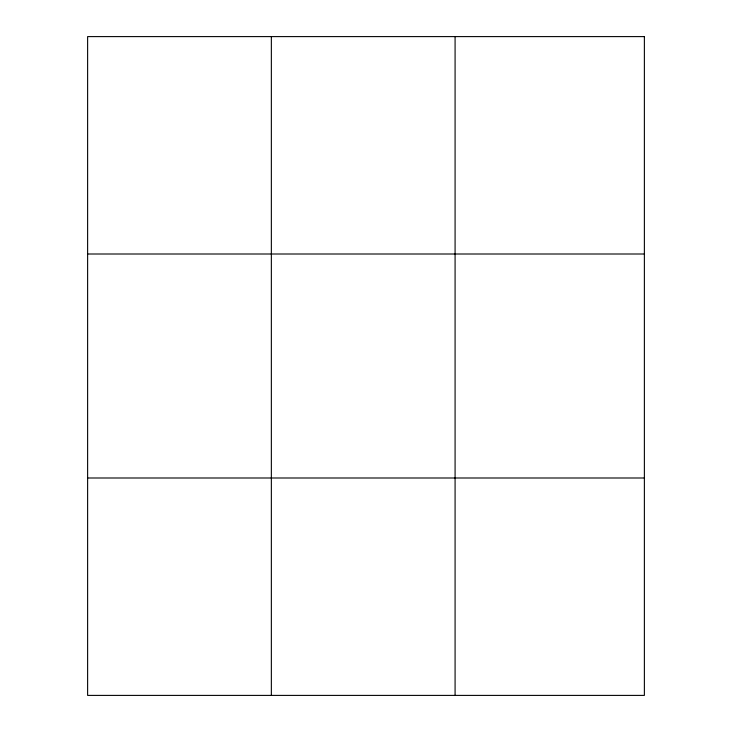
<?xml version="1.0" encoding="UTF-8"?>
<svg xmlns="http://www.w3.org/2000/svg" width="732" height="732" viewBox="0 0 732 732"><rect width="100%" height="100%" fill="white"/><g stroke="black" fill="none" stroke-linecap="round" stroke-linejoin="round"><path stroke-width="1.1" d="M271.352 36.6L271.352 695.4M455.084 36.6L455.084 695.4M87.62 254.004L644.38 254.004M87.62 477.996L644.38 477.996M644.38 36.6L644.38 695.4L87.62 695.4L87.62 36.6L644.38 36.6"/></g></svg>
